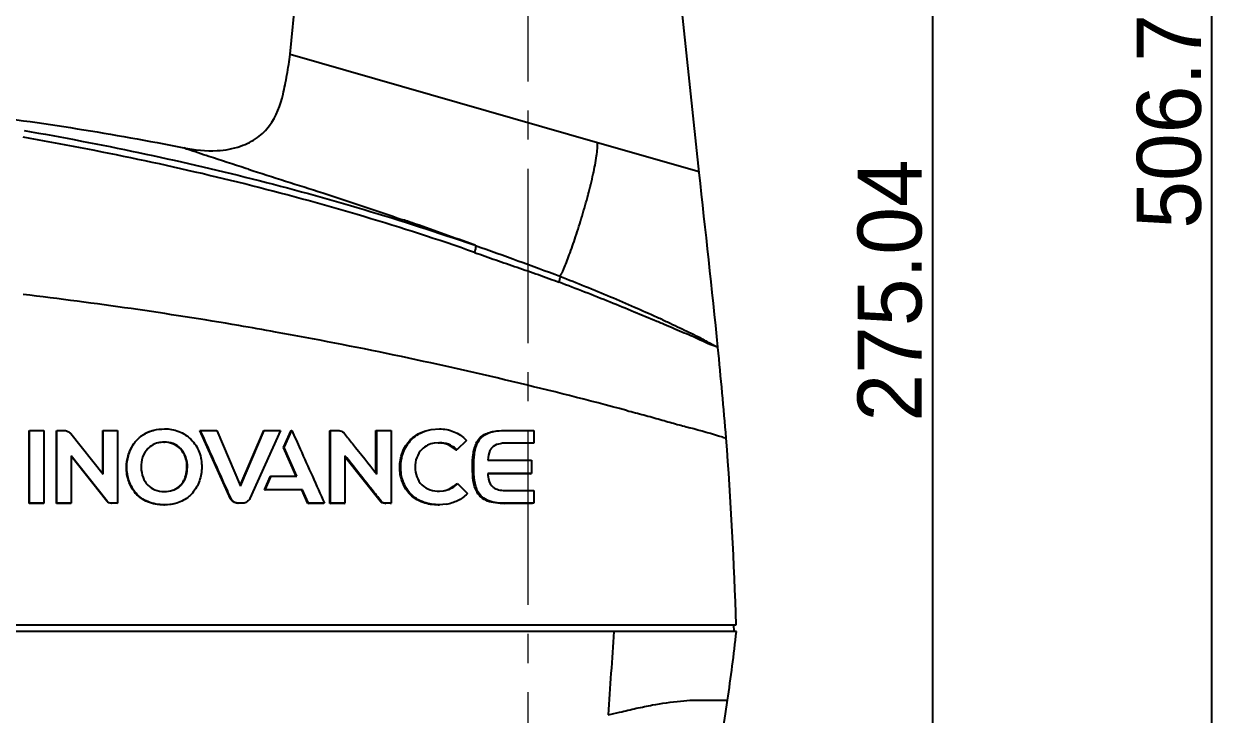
# Model space of a CAD drawing. Header units: millimetres. Extents: x 4086 to 8300, y 123 to 1549.
# Drawn here: x 6888.6 to 7020.3, y 924.5 to 999.9 of the extents above; entities that cross this region are included whole.
import ezdxf

# ---------------------------------------------------------------- set-up
doc = ezdxf.new("R2010")
doc.units = ezdxf.units.MM
doc.linetypes.add('CENTER2', pattern=[28.575, 19.05, -3.175, 3.175, -3.175])
doc.layers.add('00_COMPONENTS', color=7, linetype='Continuous')
doc.layers.add('中心线层', color=7, linetype='CENTER2', lineweight=0)
doc.layers.add('细线层', color=7, linetype='Continuous', lineweight=0)
doc.styles.add('思源黑', font='SourceHanSansCN-Normal.ttf')
doc.dimstyles.new('尺寸标注_细节_1_2比例', dxfattribs={"dimtxt": 7, "dimasz": 6, "dimexe": 2, "dimexo": 1.5, "dimgap": 1, "dimtad": 1, "dimlfac": 2, "dimdsep": 46, "dimtxsty": '思源黑', "dimcen": 0.09, "dimadec": 0, "dimazin": 0, "dimtp": 0.01, "dimtm": 0.01, "dimtfac": 1, "dimtofl": 0, "dimtmove": 0, "dimatfit": 3, "dimfxl": 1, "dimtolj": 1, "dimarcsym": 0})

# ---------------------------------------------------------------- blocks, each defined once
blk = doc.blocks.new('*D1535')
at = {"layer": 'Defpoints', "color": 0}
for p in [(6800.68, 1123.64), (6947.68, 869.84), (7018.34, 869.84)]:
    blk.add_point(p, dxfattribs=at)
at = {"layer": '细线层', "color": 0, "lineweight": -2}
for p, q in [((6802.18, 1123.64), (7020.34, 1123.64)), ((7018.34, 1117.64), (7018.34, 875.84)), ((6949.18, 869.84), (7020.34, 869.84))]:
    blk.add_line(p, q, dxfattribs=at)
at = {"layer": '细线层', "color": 0}
for points in [[(7019.34, 1117.64), (7017.34, 1117.64), (7018.34, 1123.64)], [(7017.34, 875.84), (7019.34, 875.84), (7018.34, 869.84)]]:
    blk.add_solid(points, dxfattribs=at)
at = {"layer": '细线层', "color": 0, "insert": (7013.72, 989.26), "char_height": 7, "attachment_point": 5, "rotation": 90, "style": '思源黑'}
blk.add_mtext('\\A1;506.7', dxfattribs=at)
blk = doc.blocks.new('*D1538')
at = {"layer": 'Defpoints', "color": 0}
for p in [(6939.92, 1039.56), (6959.87, 902.04), (6987.83, 902.04)]:
    blk.add_point(p, dxfattribs=at)
at = {"layer": '细线层', "color": 0, "lineweight": -2}
for p, q in [((6941.42, 1039.56), (6989.83, 1039.56)), ((6987.83, 1033.56), (6987.83, 908.04)), ((6961.37, 902.04), (6989.83, 902.04))]:
    blk.add_line(p, q, dxfattribs=at)
at = {"layer": '细线层', "color": 0}
for points in [[(6988.83, 1033.56), (6986.83, 1033.56), (6987.83, 1039.56)], [(6986.83, 908.04), (6988.83, 908.04), (6987.83, 902.04)]]:
    blk.add_solid(points, dxfattribs=at)
at = {"layer": '细线层', "color": 0, "insert": (6983.2, 970.8), "char_height": 7, "attachment_point": 5, "rotation": 90, "style": '思源黑'}
blk.add_mtext('\\A1;275.04', dxfattribs=at)

msp = doc.modelspace()

# ---------------------------------------------------------------- linework, layer by layer
at = {"layer": '00_COMPONENTS', "color": 7, "linetype": 'Continuous'}
for p, q in [((6917.6398, 996.6121), (6921.5535, 1036.5289)), ((6962.3561, 983.6887), (6956.7314, 1036.5441)), ((6917.6392, 996.6127), (6951.2528, 986.9651)), ((6951.2528, 986.9653), (6962.3462, 983.7816)), ((6906.1352, 986.3405), (6906.0327, 986.3796)), ((6913.0859, 984.036), (6912.7997, 984.1269)), ((6964.3983, 964.5654), (6964.3958, 964.5914)), ((6964.3983, 964.5651), (6964.3983, 964.5654)), ((6889.1533, 947.5455), (6889.1532, 955.4935)), ((6889.1739, 947.5597), (6889.1738, 955.5081)), ((6889.1744, 955.5082), (6890.7459, 955.508)), ((6890.7459, 955.5083), (6890.7452, 947.5598)), ((6892.1242, 947.5397), (6892.1242, 955.4879)), ((6892.151, 947.5541), (6892.1517, 955.5029)), ((6892.1517, 955.503), (6893.0115, 955.5029)), ((6897.1698, 955.4993), (6897.2069, 955.515)), ((6897.17, 950.7767), (6897.1698, 955.4993)), ((6897.2071, 950.7301), (6897.2069, 955.515)), ((6897.2075, 955.5151), (6898.7901, 955.5149)), ((6898.7901, 955.5152), (6898.7891, 947.5547)), ((6907.7992, 955.4936), (6907.8569, 955.5111)), ((6911.1356, 948.0549), (6907.7992, 955.4935)), ((6907.8569, 955.5111), (6909.6272, 955.5108)), ((6909.6272, 955.5113), (6912.2283, 949.4374)), ((6912.1995, 949.5046), (6914.7612, 955.4935)), ((6912.2283, 949.4374), (6914.8321, 955.5123)), ((6916.6031, 955.5126), (6913.2578, 948.0701)), ((6914.7612, 955.4936), (6914.8321, 955.5124)), ((6914.8321, 955.5124), (6916.6031, 955.5122)), ((6916.9253, 953.6464), (6917.7542, 955.4935)), ((6917.0001, 953.665), (6917.831, 955.5129)), ((6917.7542, 955.4935), (6917.831, 955.5129)), ((6921.9773, 955.488), (6922.0632, 955.5081)), ((6921.9773, 947.5397), (6921.9773, 955.4879)), ((6922.0621, 947.5578), (6922.0632, 955.508)), ((6922.0632, 955.5081), (6922.9231, 955.508)), ((6927.0219, 955.4993), (6927.12, 955.52)), ((6927.1214, 955.5201), (6928.7054, 955.5198)), ((6933.0486, 955.6033), (6933.9655, 955.6823)), ((6941.2709, 955.5137), (6944.2992, 955.5133)), ((6944.2992, 955.5133), (6944.2991, 954.1268)), ((6893.6941, 955.1668), (6897.2069, 950.7301)), ((6903.8566, 954.2167), (6903.9068, 954.2332)), ((6930.8107, 954.507), (6930.9207, 954.5275)), ((6933.9654, 954.1698), (6933.4065, 954.1336)), ((6933.8446, 954.1495), (6933.9654, 954.1698)), ((6936.9301, 954.4321), (6935.8673, 953.4102)), ((6936.8939, 954.4683), (6936.93, 954.4321)), ((6944.2992, 954.1268), (6941.3064, 954.1271)), ((6964.9274, 954.7758), (6965.2984, 954.6685)), ((6893.7339, 952.7518), (6893.7338, 947.5542)), ((6897.6386, 947.7806), (6893.7339, 952.6987)), ((6897.6763, 947.7955), (6893.734, 952.7518)), ((6905.6243, 953.536), (6905.6776, 953.5526)), ((6916.9253, 953.6464), (6917.0001, 953.665)), ((6918.2964, 950.5042), (6916.9253, 953.6464)), ((6918.3735, 950.5223), (6917.0001, 953.665)), ((6927.4918, 947.7806), (6923.6461, 952.6244)), ((6935.7042, 953.4236), (6935.8327, 953.4437)), ((6935.7389, 953.3902), (6935.7042, 953.4236)), ((6935.7389, 953.3902), (6935.8673, 953.4102)), ((6935.8673, 953.4102), (6935.8327, 953.4437)), ((6899.7708, 951.4746), (6899.813, 951.49)), ((6906.3747, 951.4643), (6906.4291, 951.4806)), ((6929.6348, 951.4744), (6929.7408, 951.4939)), ((6937.5845, 951.619), (6937.7212, 951.6386)), ((6937.5845, 951.4163), (6937.5845, 951.619)), ((6937.5845, 951.4163), (6937.7212, 951.4359)), ((6937.7212, 951.4359), (6937.7212, 951.6386)), ((6939.2565, 952.2772), (6944.0387, 952.277)), ((6944.0388, 952.277), (6944.0387, 950.7966)), ((6914.8528, 949.0256), (6915.5159, 950.5042)), ((6914.9227, 949.0429), (6915.5874, 950.5218)), ((6915.5159, 950.5045), (6915.5874, 950.5221)), ((6918.2965, 950.5215), (6918.3735, 950.5215)), ((6944.0387, 950.7966), (6939.2564, 950.7967)), ((6943.8696, 950.7773), (6939.2564, 950.7773)), ((6943.8695, 950.7773), (6944.0387, 950.7966)), ((6900.767, 948.6445), (6900.8107, 948.6598)), ((6914.8528, 949.0245), (6914.9227, 949.0424)), ((6918.9342, 949.0257), (6919.0124, 949.0436)), ((6919.5956, 947.5455), (6918.9342, 949.0256)), ((6919.675, 947.5633), (6919.0124, 949.0435)), ((6930.6386, 948.6524), (6930.7477, 948.6714)), ((6933.9652, 948.886), (6934.3993, 948.9205)), ((6935.7826, 949.6488), (6935.818, 949.684)), ((6935.7826, 949.6488), (6935.9112, 949.668)), ((6935.818, 949.684), (6935.9466, 949.7033)), ((6935.9112, 949.668), (6935.9466, 949.7033)), ((6935.9467, 949.7032), (6937.0303, 948.6118)), ((6944.299, 948.9475), (6944.299, 947.561)), ((6889.1532, 947.5454), (6889.1738, 947.5597)), ((6890.7213, 947.5455), (6889.1532, 947.5454)), ((6890.7452, 947.5598), (6889.1738, 947.5597)), ((6890.7213, 947.5455), (6890.7452, 947.5598)), ((6892.1242, 947.5395), (6892.151, 947.5541)), ((6893.7035, 947.5397), (6892.1242, 947.5395)), ((6893.7335, 947.5542), (6892.151, 947.5541)), ((6893.7033, 947.5397), (6893.7338, 947.5542)), ((6897.6386, 947.7806), (6897.6763, 947.7955)), ((6898.1289, 947.5396), (6898.1675, 947.5547)), ((6898.7891, 947.5547), (6898.1675, 947.5547)), ((6898.7493, 947.5397), (6898.7891, 947.5547)), ((6903.8566, 947.3776), (6903.9058, 947.3932)), ((6911.1356, 948.0549), (6911.1981, 948.0715)), ((6911.9196, 947.548), (6911.9836, 947.5648)), ((6912.4728, 947.5648), (6911.9836, 947.5648)), ((6912.6302, 947.5866), (6912.4728, 947.5648)), ((6919.5956, 947.5453), (6919.675, 947.5633)), ((6921.3192, 947.5455), (6919.5956, 947.5453)), ((6921.4025, 947.5636), (6919.675, 947.5633)), ((6921.9773, 947.5395), (6922.0621, 947.5577)), ((6923.5567, 947.5397), (6921.9773, 947.5395)), ((6923.6453, 947.558), (6922.0621, 947.5577)), ((6923.5557, 947.5397), (6923.6449, 947.558)), ((6927.4918, 947.7806), (6927.5909, 947.7992)), ((6927.9822, 947.5396), (6928.0828, 947.5584)), ((6928.7047, 947.5584), (6928.0828, 947.5584)), ((6928.5993, 947.5397), (6928.7023, 947.5584)), ((6933.8446, 947.3776), (6933.9652, 947.3965)), ((6934.7178, 947.4447), (6933.9652, 947.3965)), ((6937.0303, 948.6118), (6936.9948, 948.5771)), ((6941.1171, 947.5402), (6941.2707, 947.5593)), ((6861.4071, 934.2919), (6966.402, 934.2919)), ((6966.179, 933.5419), (6966.1528, 934.2919)), ((6966.4285, 933.5419), (6851.1785, 933.5419)), ((6962.8966, 926.0429), (6965.4501, 926.042))]:
    msp.add_line(p, q, dxfattribs=at)
for centre, radius, start, end in [((6891.8769, 865.8657), 118.923, 70.620788, 71.320758), ((6800.0999, 599.655), 400.5082, 69.89787, 70.872072), ((6834.917, 514.5683), 458.9238, 80.32305, 83.299555), ((6835.2638, 516.8564), 456.6099, 79.809154, 80.317692), ((6833.7626, 508.2688), 465.3277, 76.56445, 79.814311), ((6830.1656, 492.1686), 481.8234, 75.052801, 76.593273), ((6816.5381, 441.3143), 534.4733, 73.880804, 74.284216), ((6903.7568, 951.7744), 2.4444, 87.659751, 103.177123), ((6933.9668, 951.4776), 2.7105, 46.49892, 47.41838), ((6933.9097, 951.7739), 2.9052, 312.255608, 313.544283), ((8735.4288, 804.442), 1787.0611, 175.8572612, 176.1493208), ((6664.8226, 969.0726), 303.6915, 351.854231, 353.28124)]:
    msp.add_arc(centre, radius, start, end, dxfattribs=at)
for points, knots in [([(6906.0329, 986.3797), (6907.2267, 986.1403), (6909.3323, 985.8908), (6912.1038, 986.4034), (6914.0895, 987.3747), (6915.9381, 989.2064), (6916.7056, 991.3656), (6917.1082, 993.2693), (6917.3842, 994.7218), (6917.5625, 995.8407), (6917.6392, 996.6127)], [0, 0, 0, 0, 0.1988364, 0.34122768, 0.45455866, 0.55467001, 0.75870103, 0.81516122, 0.87331419, 1, 1, 1, 1]), ([(6874.0307, 991.1346), (6876.9103, 990.8215), (6887.6235, 989.5733), (6898.2976, 987.9335), (6906.0329, 986.3796)], [0, 0, 0, 0, 0.268539, 1, 1, 1, 1]), ([(6888.5834, 988.2663), (6896.9522, 986.809), (6909.4212, 984.1928), (6925.752, 979.7257), (6933.7821, 977.1413), (6937.7524, 975.7649)], [0, 0, 0, 0, 0.5018458, 0.75174815, 1, 1, 1, 1]), ([(6937.7993, 974.9555), (6929.8127, 977.7573), (6913.4975, 982.5745), (6896.8596, 986.0717), (6888.4633, 987.5248)], [0, 0, 0, 0, 0.49831153, 1, 1, 1, 1]), ([(6947.1402, 972.342), (6947.2151, 972.44), (6947.363, 972.7167), (6947.5941, 973.2216), (6947.8661, 973.8949), (6948.2996, 975.0502), (6948.8768, 976.7333), (6949.569, 978.9284), (6950.2214, 981.217), (6950.7649, 983.4079), (6951.0957, 985.092), (6951.2365, 986.2463), (6951.2596, 986.7425), (6951.2529, 986.9651)], [0, 0, 0, 0, 0.02424086, 0.06124814, 0.1093134, 0.16685423, 0.30383248, 0.45895089, 0.61925107, 0.77148996, 0.90260414, 0.95622041, 1, 1, 1, 1]), ([(6906.1353, 986.3411), (6906.1697, 986.3213), (6906.274, 986.2896), (6906.3745, 986.2519), (6906.4389, 986.2295)], [0, 0, 0, 0, 0.36767003, 1, 1, 1, 1]), ([(6912.7995, 984.1269), (6911.4523, 984.5548), (6909.3248, 985.2391), (6907.2063, 985.952), (6906.4339, 986.2313)], [0, 0, 0, 0, 0.6324775, 1, 1, 1, 1]), ([(6913.0859, 984.036), (6915.7978, 983.1769), (6921.4424, 981.3966), (6927.0573, 979.5235), (6929.9642, 978.5242)], [0, 0, 0, 0, 0.48063629, 1, 1, 1, 1]), ([(6937.8942, 975.7155), (6937.9162, 975.6951), (6937.9275, 975.5996), (6937.915, 975.4417), (6937.8714, 975.2134), (6937.8264, 975.0465), (6937.7993, 974.9555)], [0, 0, 0, 0, 0.1157455, 0.33044869, 0.63387906, 1, 1, 1, 1]), ([(6937.8939, 975.7158), (6939.4465, 975.1598), (6942.536, 974.0562), (6945.6197, 972.9343), (6947.1402, 972.342)], [0, 0, 0, 0, 0.50263548, 1, 1, 1, 1]), ([(6937.7993, 974.9555), (6938.5781, 974.6809), (6940.1296, 974.1283), (6942.4595, 973.3323), (6944.7709, 972.5372), (6946.296, 971.9811), (6947.0521, 971.6962)], [0, 0, 0, 0, 0.25253513, 0.50362218, 0.7529061, 1, 1, 1, 1]), ([(6947.0521, 971.6962), (6947.0884, 971.818), (6947.1379, 972.0306), (6947.1534, 972.2517), (6947.1404, 972.3419)], [0, 0, 0, 0, 0.5822012, 1, 1, 1, 1]), ([(6964.2344, 964.6313), (6963.4303, 964.9148), (6962.3732, 965.4623), (6960.9402, 966.0564), (6959.9347, 966.4862), (6958.8471, 966.9421), (6957.2725, 967.5978), (6955.1873, 968.4645), (6951.6459, 969.9197), (6948.9119, 970.991), (6947.0522, 971.6962)], [0, 0, 0, 0, 0.13767399, 0.19136371, 0.25052054, 0.31423706, 0.38177948, 0.52592861, 0.67884944, 1, 1, 1, 1]), ([(6947.1401, 972.342), (6948.9904, 971.623), (6951.7159, 970.5351), (6955.2355, 969.0152), (6957.3124, 968.091), (6958.8815, 967.3692), (6959.9675, 966.8524), (6960.9753, 966.363), (6961.8951, 965.9167), (6962.6951, 965.4967), (6963.3507, 965.1244), (6963.8606, 964.8613), (6964.1504, 964.7299), (6964.2577, 964.6664)], [0, 0, 0, 0, 0.31725405, 0.4689029, 0.61267498, 0.68054343, 0.74491753, 0.80488143, 0.85960459, 0.90828989, 0.94925897, 0.98006531, 1, 1, 1, 1]), ([(6964.398, 964.5651), (6964.3972, 964.5695), (6964.3784, 964.5751), (6964.3514, 964.5897), (6964.2981, 964.6082), (6964.2581, 964.623), (6964.2344, 964.6313)], [0, 0, 0, 0, 0.07529879, 0.26640237, 0.57469083, 1, 1, 1, 1]), ([(6964.2577, 964.6664), (6964.2784, 964.6541), (6964.3122, 964.6324), (6964.3625, 964.5944), (6964.3752, 964.5802), (6964.3984, 964.5617), (6964.3982, 964.565)], [0, 0, 0, 0, 0.41559073, 0.73645179, 0.9442116, 1, 1, 1, 1]), ([(6954.4418, 957.6889), (6955.0649, 957.5298), (6956.2846, 957.2147), (6958.0585, 956.7225), (6959.7209, 956.243), (6960.7947, 955.9476), (6961.3085, 955.8075)], [0, 0, 0, 0, 0.27100184, 0.5307564, 0.77560736, 1, 1, 1, 1]), ([(6893.0115, 955.503), (6893.1383, 955.503), (6893.3887, 955.4135), (6893.6144, 955.2711), (6893.6941, 955.1668)], [0, 0, 0, 0, 0.49127783, 1, 1, 1, 1]), ([(6899.7708, 951.4746), (6899.7708, 951.9052), (6899.8913, 952.7599), (6900.3921, 953.9289), (6901.2283, 954.8804), (6901.9684, 955.2857), (6902.3657, 955.423)], [0, 0, 0, 0, 0.25705964, 0.50821995, 0.74907386, 1, 1, 1, 1]), ([(6899.813, 951.49), (6899.813, 951.9205), (6899.9338, 952.7753), (6900.4356, 953.9444), (6901.2732, 954.8961), (6902.0141, 955.3015), (6902.4119, 955.439)], [0, 0, 0, 0, 0.25689346, 0.50798403, 0.74889679, 1, 1, 1, 1]), ([(6902.4119, 955.439), (6902.5265, 955.4787), (6903.0123, 955.6221), (6903.5223, 955.6781), (6903.907, 955.6782)], [0, 0, 0, 0, 0.23974332, 1, 1, 1, 1]), ([(6903.907, 955.6782), (6904.4377, 955.6953), (6905.5199, 955.5215), (6906.4364, 954.9198), (6906.8169, 954.5486)], [0, 0, 0, 0, 0.49968506, 1, 1, 1, 1]), ([(6911.1981, 948.0715), (6910.9274, 948.6743), (6909.8135, 951.154), (6908.6998, 953.6338), (6907.8569, 955.5109)], [0, 0, 0, 0, 0.24306984, 1, 1, 1, 1]), ([(6917.831, 955.5129), (6918.1391, 954.8269), (6919.3293, 952.1771), (6920.5199, 949.5273), (6921.4025, 947.5635)], [0, 0, 0, 0, 0.25884518, 1, 1, 1, 1]), ([(6922.9231, 955.5081), (6922.99, 955.5082), (6923.2472, 955.4726), (6923.4894, 955.3239), (6923.606, 955.1719)], [0, 0, 0, 0, 0.25865537, 1, 1, 1, 1]), ([(6930.8107, 954.507), (6931.0953, 954.7932), (6931.7638, 955.2678), (6932.5406, 955.5137), (6932.9338, 955.5836)], [0, 0, 0, 0, 0.50264716, 1, 1, 1, 1]), ([(6930.9207, 954.5275), (6931.2061, 954.8136), (6931.8763, 955.288), (6932.6545, 955.534), (6933.0485, 955.604)], [0, 0, 0, 0, 0.50243302, 1, 1, 1, 1]), ([(6933.9655, 955.6823), (6934.5033, 955.6838), (6935.5954, 955.479), (6936.5132, 954.8519), (6936.8939, 954.4683)], [0, 0, 0, 0, 0.49879557, 1, 1, 1, 1]), ([(6937.5845, 951.619), (6937.5845, 952.0436), (6937.6002, 952.6837), (6937.7586, 953.523), (6937.9699, 954.1327), (6938.3256, 954.6823), (6938.8459, 955.0832), (6939.4504, 955.3199), (6939.8717, 955.4049), (6940.0833, 955.4339)], [0, 0, 0, 0, 0.24823063, 0.37268705, 0.4981014, 0.62352926, 0.74959906, 0.87509622, 1, 1, 1, 1]), ([(6937.7212, 951.6386), (6937.7212, 952.0629), (6937.737, 952.7028), (6937.8958, 953.5417), (6938.1077, 954.1514), (6938.4645, 954.7011), (6938.9862, 955.1023), (6939.5927, 955.3393), (6940.0156, 955.4246), (6940.2281, 955.4537)], [0, 0, 0, 0, 0.2478216, 0.37209202, 0.4973666, 0.62275934, 0.74896746, 0.87474613, 1, 1, 1, 1]), ([(6903.04, 954.1114), (6902.7822, 954.025), (6902.4551, 953.8443), (6902.1831, 953.6024), (6902.118, 953.5377)], [0, 0, 0, 0, 0.74748788, 1, 1, 1, 1]), ([(6905.6243, 953.536), (6905.394, 953.7626), (6904.8373, 954.1291), (6904.1786, 954.2302), (6903.8566, 954.2167)], [0, 0, 0, 0, 0.50060048, 1, 1, 1, 1]), ([(6905.6776, 953.5526), (6905.4468, 953.7792), (6904.8889, 954.1458), (6904.2293, 954.2467), (6903.9068, 954.2332)], [0, 0, 0, 0, 0.50046769, 1, 1, 1, 1]), ([(6906.8169, 954.5486), (6907.1994, 954.146), (6907.8187, 953.1849), (6908.003, 952.0565), (6907.9889, 951.5022)], [0, 0, 0, 0, 0.50040211, 1, 1, 1, 1]), ([(6923.606, 955.1719), (6923.8971, 954.8043), (6925.0685, 953.325), (6926.2402, 951.8458), (6927.1209, 950.7342)], [0, 0, 0, 0, 0.24843783, 1, 1, 1, 1]), ([(6929.6348, 951.4744), (6929.6234, 952.0289), (6929.8122, 953.1521), (6930.4308, 954.1077), (6930.8107, 954.507)], [0, 0, 0, 0, 0.50156803, 1, 1, 1, 1]), ([(6929.7408, 951.4939), (6929.7294, 952.0486), (6929.919, 953.1728), (6930.5398, 954.1282), (6930.9207, 954.5275)], [0, 0, 0, 0, 0.50135664, 1, 1, 1, 1]), ([(6933.4066, 954.1335), (6933.1545, 954.0903), (6932.6594, 953.9273), (6932.2359, 953.6243), (6932.0501, 953.4472)], [0, 0, 0, 0, 0.49898904, 1, 1, 1, 1]), ([(6935.7043, 953.4236), (6935.4576, 953.6587), (6934.8709, 954.0384), (6934.1824, 954.1552), (6933.8446, 954.1495)], [0, 0, 0, 0, 0.50213312, 1, 1, 1, 1]), ([(6935.8008, 953.4734), (6935.5545, 953.6997), (6934.9736, 954.064), (6934.2975, 954.1754), (6933.9654, 954.1698)], [0, 0, 0, 0, 0.50178272, 1, 1, 1, 1]), ([(6940.7517, 954.0937), (6940.6432, 954.0794), (6940.2561, 954.01), (6939.8682, 953.8283), (6939.6787, 953.6134)], [0, 0, 0, 0, 0.27643198, 1, 1, 1, 1]), ([(6941.3064, 954.1271), (6941.2584, 954.1271), (6941.0731, 954.1247), (6940.8877, 954.1117), (6940.7517, 954.0937)], [0, 0, 0, 0, 0.25944859, 1, 1, 1, 1]), ([(6902.118, 953.5377), (6901.866, 953.2624), (6901.4609, 952.6069), (6901.3539, 951.8434), (6901.3727, 951.4692)], [0, 0, 0, 0, 0.49900312, 1, 1, 1, 1]), ([(6906.3747, 951.4643), (6906.3916, 951.8385), (6906.2821, 952.6025), (6905.8769, 953.2593), (6905.6243, 953.536)], [0, 0, 0, 0, 0.49991283, 1, 1, 1, 1]), ([(6906.4291, 951.4806), (6906.446, 951.8549), (6906.3363, 952.6191), (6905.9305, 953.2759), (6905.6776, 953.5526)], [0, 0, 0, 0, 0.49982884, 1, 1, 1, 1]), ([(6927.5909, 947.7992), (6927.2604, 948.2144), (6925.9452, 949.8665), (6924.6303, 951.5189), (6923.6459, 952.7563)], [0, 0, 0, 0, 0.25126229, 1, 1, 1, 1]), ([(6932.0501, 953.4472), (6931.8063, 953.1892), (6931.4109, 952.5733), (6931.2936, 951.8505), (6931.3032, 951.4947)], [0, 0, 0, 0, 0.49932507, 1, 1, 1, 1]), ([(6939.6787, 953.6134), (6939.5997, 953.5237), (6939.3424, 953.1184), (6939.2771, 952.6301), (6939.2565, 952.2772)], [0, 0, 0, 0, 0.25269034, 1, 1, 1, 1]), ([(6900.767, 948.6445), (6900.4423, 949.0308), (6899.918, 949.9314), (6899.7595, 950.9624), (6899.7708, 951.4746)], [0, 0, 0, 0, 0.49625596, 1, 1, 1, 1]), ([(6900.8107, 948.6598), (6900.4855, 949.046), (6899.9603, 949.9465), (6899.8016, 950.9778), (6899.813, 951.49)], [0, 0, 0, 0, 0.49633223, 1, 1, 1, 1]), ([(6901.3727, 951.4692), (6901.3824, 951.096), (6901.5039, 950.3942), (6902.0338, 949.4995), (6902.8872, 948.9421), (6903.5597, 948.849), (6903.906, 948.849)], [0, 0, 0, 0, 0.27494567, 0.51361196, 0.7450217, 1, 1, 1, 1]), ([(6904.7863, 948.9738), (6905.0319, 949.05), (6905.4943, 949.2851), (6906.023, 949.8623), (6906.3455, 950.6182), (6906.4238, 951.1808), (6906.4291, 951.4806)], [0, 0, 0, 0, 0.2409875, 0.47429512, 0.71894917, 1, 1, 1, 1]), ([(6904.8415, 948.9937), (6905.0736, 949.078), (6905.5064, 949.3246), (6905.9964, 949.8962), (6906.2961, 950.6302), (6906.3697, 951.1744), (6906.3747, 951.4643)], [0, 0, 0, 0, 0.23982667, 0.47265106, 0.71833747, 1, 1, 1, 1]), ([(6907.9889, 951.5022), (6907.9936, 950.9963), (6907.8293, 949.9711), (6907.3115, 949.071), (6906.9875, 948.6791)], [0, 0, 0, 0, 0.49872851, 1, 1, 1, 1]), ([(6930.6386, 948.6524), (6930.3143, 949.0359), (6929.7877, 949.9329), (6929.6254, 950.9616), (6929.6348, 951.4744)], [0, 0, 0, 0, 0.49481394, 1, 1, 1, 1]), ([(6930.7477, 948.6714), (6930.4224, 949.0548), (6929.8942, 949.9515), (6929.7313, 950.981), (6929.7408, 951.4939)], [0, 0, 0, 0, 0.4949702, 1, 1, 1, 1]), ([(6931.3032, 951.4947), (6931.3062, 951.1439), (6931.4216, 950.4376), (6931.9809, 949.5072), (6932.9203, 948.9675), (6933.6201, 948.886), (6933.9652, 948.886)], [0, 0, 0, 0, 0.25184183, 0.50347634, 0.75227359, 1, 1, 1, 1]), ([(6941.117, 947.5419), (6940.7828, 947.5419), (6940.1447, 947.5654), (6939.2515, 947.7571), (6938.5211, 948.1489), (6938.0514, 948.7304), (6937.7955, 949.3727), (6937.6032, 950.2642), (6937.5845, 950.9551), (6937.5845, 951.4163)], [0, 0, 0, 0, 0.16272492, 0.30990468, 0.44149949, 0.55739219, 0.66563705, 0.77547528, 1, 1, 1, 1]), ([(6941.2707, 947.5609), (6940.9347, 947.5609), (6940.2936, 947.5844), (6939.3963, 947.776), (6938.6625, 948.1676), (6938.1903, 948.7492), (6937.933, 949.3918), (6937.74, 950.2835), (6937.7212, 950.9745), (6937.7212, 951.4359)], [0, 0, 0, 0, 0.16315891, 0.31067015, 0.44242661, 0.55826976, 0.66634474, 0.77596201, 1, 1, 1, 1]), ([(6939.2564, 950.7967), (6939.2632, 950.6802), (6939.3033, 950.2154), (6939.4446, 949.726), (6939.6786, 949.4607)], [0, 0, 0, 0, 0.24814235, 1, 1, 1, 1]), ([(6903.9058, 947.3932), (6903.2923, 947.3931), (6902.1284, 947.5778), (6901.1599, 948.2638), (6900.8107, 948.6598)], [0, 0, 0, 0, 0.53741699, 1, 1, 1, 1]), ([(6906.9875, 948.6791), (6906.8758, 948.5501), (6906.3934, 948.0718), (6905.7742, 947.7365), (6905.2891, 947.5882)], [0, 0, 0, 0, 0.25174693, 1, 1, 1, 1]), ([(6933.9652, 947.3965), (6933.3986, 947.3965), (6932.2054, 947.5487), (6931.1564, 948.2137), (6930.7477, 948.6714)], [0, 0, 0, 0, 0.48007397, 1, 1, 1, 1]), ([(6934.3992, 948.9208), (6934.6692, 948.963), (6935.2011, 949.1261), (6935.6605, 949.4393), (6935.8633, 949.6236)], [0, 0, 0, 0, 0.49936468, 1, 1, 1, 1]), ([(6934.5533, 948.9591), (6934.8955, 949.0481), (6935.335, 949.2614), (6935.6964, 949.5666), (6935.7826, 949.6488)], [0, 0, 0, 0, 0.74811379, 1, 1, 1, 1]), ([(6939.6786, 949.4607), (6939.7656, 949.3622), (6940.042, 949.1491), (6940.6107, 948.9757), (6941.064, 948.9475), (6941.3063, 948.9475)], [0, 0, 0, 0, 0.22517609, 0.58492524, 1, 1, 1, 1]), ([(6941.3063, 948.948), (6941.5568, 948.948), (6942.5544, 948.9478), (6943.552, 948.947), (6944.2991, 948.9459)], [0, 0, 0, 0, 0.25110457, 1, 1, 1, 1]), ([(6903.8566, 947.3776), (6903.2442, 947.3776), (6902.0819, 947.5625), (6901.1155, 948.2486), (6900.767, 948.6445)], [0, 0, 0, 0, 0.53726809, 1, 1, 1, 1]), ([(6911.9196, 947.548), (6911.7618, 947.548), (6911.4522, 947.6791), (6911.2018, 947.9063), (6911.1356, 948.0549)], [0, 0, 0, 0, 0.49232573, 1, 1, 1, 1]), ([(6911.9836, 947.5647), (6911.8255, 947.5647), (6911.5155, 947.6956), (6911.2645, 947.9228), (6911.1981, 948.0715)], [0, 0, 0, 0, 0.4925349, 1, 1, 1, 1]), ([(6913.2578, 948.0701), (6913.2044, 947.9513), (6913.0084, 947.7489), (6912.7653, 947.6205), (6912.6304, 947.5857)], [0, 0, 0, 0, 0.48344944, 1, 1, 1, 1]), ([(6933.8446, 947.3776), (6933.2801, 947.3776), (6932.0903, 947.53), (6931.0456, 948.1952), (6930.6386, 948.6524)], [0, 0, 0, 0, 0.47977272, 1, 1, 1, 1]), ([(6936.9948, 948.5771), (6936.6867, 948.2798), (6935.9769, 947.7711), (6935.1428, 947.5097), (6934.7179, 947.4444)], [0, 0, 0, 0, 0.49890709, 1, 1, 1, 1]), ([(6944.1285, 947.5425), (6943.8787, 947.5425), (6942.8749, 947.5423), (6941.8711, 947.5413), (6941.1171, 947.5402)], [0, 0, 0, 0, 0.24883311, 1, 1, 1, 1]), ([(6944.2989, 947.5616), (6944.0477, 947.5616), (6943.0383, 947.5614), (6942.0289, 947.5604), (6941.2707, 947.5593)], [0, 0, 0, 0, 0.24883306, 1, 1, 1, 1]), ([(6952.4021, 924.4547), (6952.8185, 924.5527), (6953.8446, 924.7906), (6955.4548, 925.1713), (6956.6562, 925.4207), (6957.2464, 925.5354)], [0, 0, 0, 0, 0.25857025, 0.63660046, 1, 1, 1, 1]), ([(6957.2464, 925.5354), (6958.2645, 925.7197), (6959.7436, 925.9302), (6961.6328, 926.0774), (6962.4949, 926.0738), (6962.8965, 926.0427)], [0, 0, 0, 0, 0.54611942, 0.78739312, 1, 1, 1, 1]), ([(6962.7423, 911.062), (6963.2694, 913.4511), (6964.2699, 918.4281), (6965.0747, 923.4403), (6965.4501, 926.0419)], [0, 0, 0, 0, 0.48207724, 1, 1, 1, 1])]:
    msp.add_open_spline(points, degree=3, knots=knots, dxfattribs=at)
for points in [[(6964.3957, 964.5924), (6963.7745, 970.9638), (6963.0375, 977.3234), (6962.3561, 983.6887)], [(6937.8942, 975.7155), (6937.8472, 975.7327), (6937.7994, 975.7477), (6937.7523, 975.7645)], [(6965.2984, 954.6685), (6965.0289, 957.97), (6964.7193, 961.2682), (6964.398, 964.5651)], [(6927.0232, 950.8576), (6927.0232, 952.4048), (6927.0228, 953.9521), (6927.0219, 955.4993)], [(6927.1213, 950.7342), (6927.1213, 952.3295), (6927.121, 953.9247), (6927.12, 955.52)], [(6928.7064, 955.5201), (6928.7064, 952.8662), (6928.7046, 950.2123), (6928.7023, 947.5584)], [(6940.2281, 955.4537), (6940.573, 955.501), (6940.9227, 955.5138), (6941.2709, 955.5137)], [(6903.9068, 954.2332), (6903.6153, 954.245), (6903.3167, 954.2042), (6903.04, 954.1114)], [(6966.402, 934.2919), (6966.1595, 941.0897), (6965.8514, 947.8888), (6965.2983, 954.6683)], [(6923.6461, 952.7563), (6923.6461, 951.0235), (6923.6456, 949.2907), (6923.6449, 947.558)], [(6915.5874, 950.5221), (6916.4904, 950.5221), (6917.3934, 950.5219), (6918.2965, 950.5215)], [(6903.906, 948.849), (6904.2023, 948.849), (6904.5032, 948.886), (6904.7863, 948.9738)], [(6918.9342, 949.0257), (6917.5737, 949.0257), (6916.2132, 949.0253), (6914.8528, 949.0245)], [(6919.0124, 949.0436), (6917.6491, 949.0436), (6916.2859, 949.0432), (6914.9227, 949.0424)], [(6898.1289, 947.5397), (6897.9468, 947.5397), (6897.7498, 947.6364), (6897.6386, 947.7806)], [(6898.1675, 947.5546), (6897.9851, 947.5546), (6897.7878, 947.6512), (6897.6763, 947.7955)], [(6905.1288, 947.5408), (6904.7166, 947.4272), (6904.2841, 947.3776), (6903.8566, 947.3776)], [(6905.2891, 947.5882), (6904.8438, 947.4521), (6904.3715, 947.3932), (6903.9058, 947.3932)], [(6927.9822, 947.5397), (6927.8001, 947.5397), (6927.6031, 947.6364), (6927.4918, 947.7806)], [(6928.0828, 947.5584), (6927.9002, 947.5583), (6927.7027, 947.6549), (6927.5909, 947.7992)]]:
    msp.add_open_spline(points, degree=3, dxfattribs=at)
at = {"layer": '中心线层'}
msp.add_line((6943.6786, 793.5919), (6943.6786, 1058.5318), dxfattribs=at)

# ---------------------------------------------------------------- dimensions: what is measured, and where the dimension line sits
at = {"layer": '细线层'}
dim = msp.add_linear_dim(base=(7018.3415, 869.8419), p1=(6800.6785, 1123.6419), p2=(6947.6785, 869.8419), angle=90, text='506.7', dimstyle='尺寸标注_细节_1_2比例', dxfattribs=at)
dim.commit()
dim.dimension.update_dxf_attribs({"geometry": '*D1535', "text_midpoint": (7018.3415, 989.256), "dimtype": 160})
dim = msp.add_linear_dim(base=(6987.8288, 902.0419), p1=(6939.915, 1039.5618), p2=(6959.8673, 902.0419), angle=90, dimstyle='尺寸标注_细节_1_2比例', dxfattribs=at)
dim.commit()
dim.dimension.update_dxf_attribs({"geometry": '*D1538', "text_midpoint": (6983.2027, 970.8018)})

doc.saveas('drawing.dxf')
